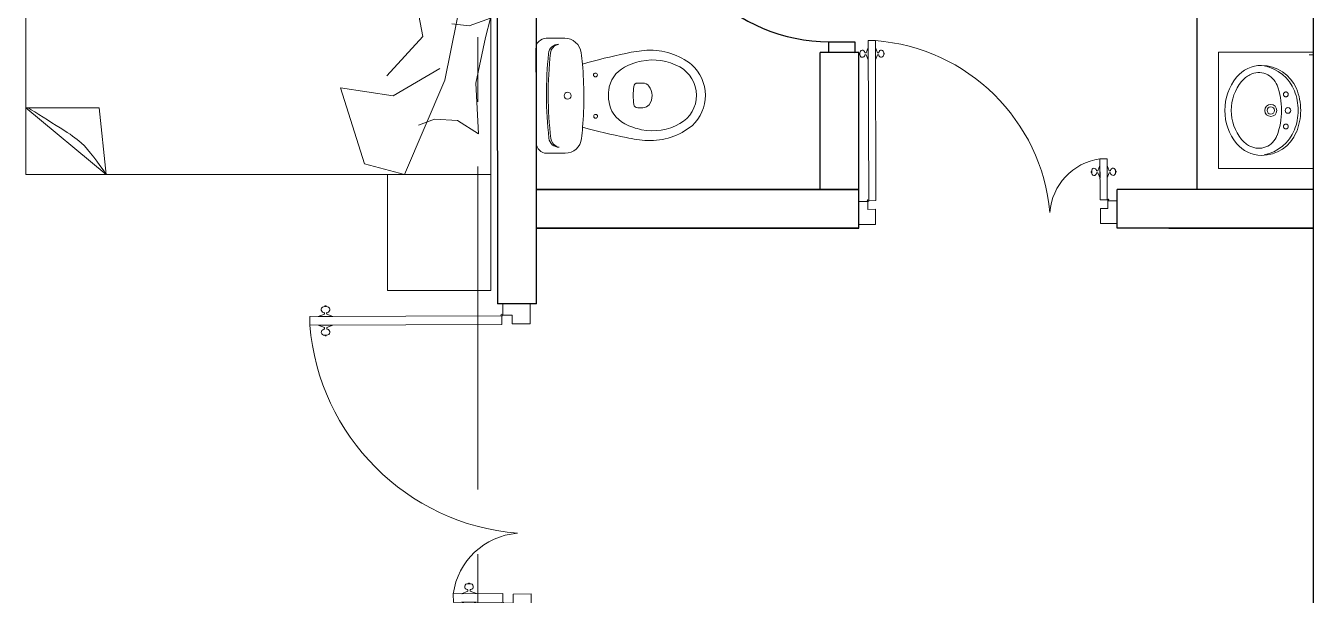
# Model space of a CAD drawing. Header units: metres. Extents: x 319894 to 3389272, y 120 to 6136017.
# Drawn here: x 321365.045 to 321370.026, y 3068029.432 to 3068031.635 of the extents above; entities that cross this region are included whole.
import ezdxf

# ---------------------------------------------------------------- set-up
doc = ezdxf.new("R2010")
doc.units = ezdxf.units.M
doc.header["$MEASUREMENT"] = 0
for name, pattern in [('CENTER', [2, 1.25, -0.25, 0.25, -0.25]), ('HIDDEN', [0.375, 0.25, -0.125]), ('RAYITAS', [0.375, 0.25, -0.125])]:
    doc.linetypes.add(name, pattern=pattern)
for name, color, linetype, lineweight in [('a_MUEBLE ART', 4, 'Continuous', 5), ('centerline', 255, 'HIDDEN', 5), ('DOORS', 4, 'Continuous', 0), ('Fixtures', 31, 'Continuous', 20), ('wall', 4, 'Continuous', 30), ('window-door', 4, 'Continuous', 20)]:
    doc.layers.add(name, color=color, linetype=linetype, lineweight=lineweight)
doc.layers.add('door_cad-block.com', color=7, linetype='Continuous')
doc.layers.add('steps', color=23, linetype='Continuous')

# ---------------------------------------------------------------- blocks, each defined once
blk = doc.blocks.new('*U835')
at = {"layer": 'DOORS', "linetype": 'Continuous', "lineweight": 0}
for p, q in [((8137.26, -1857.94), (8142.04, -1857.94)), ((8142.21, -1860.02), (8142.21, -1861.52)), ((8150.81, -1860.02), (8142.21, -1860.02)), ((8150.81, -1860.02), (8150.81, -1861.52)), ((8150.81, -1861.52), (8150.81, -1860.02)), ((8150.81, -1861.52), (8142.21, -1861.52)), ((8142.21, -1909.87), (8142.21, -1908.37)), ((8175.64, -1908.37), (8142.21, -1908.37)), ((8175.64, -1909.87), (8142.21, -1909.87)), ((8175.64, -1909.87), (8175.64, -1908.37)), ((8175.64, -1908.37), (8175.64, -1909.87)), ((8137.26, -1911.96), (8142.04, -1911.96))]:
    blk.add_line(p, q, dxfattribs=at)
for points in [[(8142.04, -1857.94), (8142.04, -1859.87), (8140.4, -1859.87), (8140.4, -1861.43), (8137.26, -1861.43), (8137.26, -1857.94)], [(8142.04, -1911.96), (8142.04, -1910.03), (8140.4, -1910.03), (8140.4, -1908.47), (8137.26, -1908.47), (8137.26, -1911.96)]]:
    blk.add_lwpolyline(points, dxfattribs=at)
for points in [[(8149.25, -1860.02), (8146.78, -1860.02), (8147.88, -1859.6), (8147.88, -1859.41, 0.414214), (8147.77, -1859.3, -0.990713), (8147.9, -1858.29), (8148.25, -1858.29)], [(8146.91, -1860.02), (8149.37, -1860.02), (8148.28, -1859.6), (8148.28, -1859.41, -0.414214), (8148.39, -1859.3, 0.990713), (8148.25, -1858.29), (8147.9, -1858.29)], [(8149.25, -1861.52), (8146.78, -1861.52), (8147.88, -1861.94), (8147.88, -1862.13, -0.414214), (8147.77, -1862.24, 0.990713), (8147.9, -1863.25), (8148.25, -1863.25)], [(8146.91, -1861.52), (8149.37, -1861.52), (8148.28, -1861.94), (8148.28, -1862.13, 0.414214), (8148.39, -1862.24, -0.990713), (8148.25, -1863.25), (8147.9, -1863.25)], [(8174.08, -1908.37), (8171.62, -1908.37), (8172.71, -1907.95), (8172.71, -1907.76, 0.414214), (8172.6, -1907.65, -0.990713), (8172.74, -1906.64), (8173.08, -1906.64)], [(8171.74, -1908.37), (8174.2, -1908.37), (8173.11, -1907.95), (8173.11, -1907.76, -0.414214), (8173.22, -1907.65, 0.990713), (8173.08, -1906.64), (8172.74, -1906.64)], [(8174.08, -1909.87), (8171.62, -1909.87), (8172.71, -1910.29), (8172.71, -1910.48, -0.414214), (8172.6, -1910.59, 0.990713), (8172.74, -1911.6), (8173.08, -1911.6)], [(8171.74, -1909.87), (8174.2, -1909.87), (8173.11, -1910.29), (8173.11, -1910.48, 0.414214), (8173.22, -1910.59, -0.990713), (8173.08, -1911.6), (8172.74, -1911.6)]]:
    blk.add_lwpolyline(points, format="xyb", dxfattribs=at)
for points in [[(8147.97, -1858.17), (8147.97, -1858.29), (8148.18, -1858.29), (8148.18, -1858.17)], [(8147.97, -1863.37), (8147.97, -1863.25), (8148.18, -1863.25), (8148.18, -1863.37)], [(8172.81, -1906.52), (8172.81, -1906.64), (8173.01, -1906.64), (8173.01, -1906.52)], [(8172.81, -1911.72), (8172.81, -1911.6), (8173.01, -1911.6), (8173.01, -1911.72)]]:
    blk.add_lwpolyline(points, close=True, dxfattribs=at)
for centre in [(8142.21, -1859.86), (8142.21, -1910.03)]:
    blk.add_circle(centre, 0.165, dxfattribs=at)
at = {"layer": 'window-door'}
for centre, radius, start, end in [((8138.69, -1859.8), 12.25, 274.3787, 351.9271), ((8136.16, -1911.47), 39.61, 4.4787, 84.983)]:
    blk.add_arc(centre, radius, start, end, dxfattribs=at)
blk = doc.blocks.new('cell bed1')
at = {"layer": 'Fixtures'}
for p, q in [((2034189.1, -167492), (2034446.1, -167180.8)), ((2034446.1, -167180.8), (2034189.1, -167208.5)), ((2034189.1, -167208.5), (2034189.1, -167492))]:
    blk.add_line(p, q, dxfattribs=at)
blk.add_lwpolyline([(2034446.1, -167492), (2034446.1, -165692), (2033546.1, -165692), (2033546.1, -167492)], close=True, dxfattribs=at)
at = {"layer": 'Fixtures', "linetype": 'ByBlock', "lineweight": 0}
for points in [[(2034288.5, -165739.6), (2034093, -165750.7), (2033916, -165713.6), (2033841.4, -165693.7), (2033871.6, -165776.9), (2033863.5, -165843.2)], [(2034255.7, -165971.8), (2034232.8, -165910.4), (2034237.2, -165821.8), (2034288.5, -165739.6)], [(2034036.2, -165889.2), (2034142.7, -166070.3), (2034111.7, -166274.3), (2034404.7, -166181.6), (2034446.1, -166026.2), (2034081, -165870.4), (2033621.2, -165778.2), (2033546.1, -165839.5), (2033546.1, -166025.9), (2033912.6, -165956), (2034065.2, -166094.9)]]:
    blk.add_lwpolyline(points, dxfattribs=at)
at = {"layer": 'Fixtures'}
blk.add_open_spline([(2034189.1, -167483.2), (2034205.4, -167455), (2034280, -167338), (2034324.5, -167266), (2034400.1, -167213), (2034446.1, -167180.8)], degree=3, knots=[58.285176, 58.285176, 58.285176, 58.285176, 153.797631, 253.744613, 409.43508, 409.43508, 409.43508, 409.43508], dxfattribs=at)
blk = doc.blocks.new('ca_ba_wc057')
at = {"layer": 'a_MUEBLE ART', "color": 8}
for p, q in [((0, -4), (-1.11, -4)), ((0, -4), (1.11, -4)), ((-4.8, -41.3), (-4.8, -39.29)), ((4.8, -41.3), (4.8, -39.29))]:
    blk.add_line(p, q, dxfattribs=at)
at = {"layer": 'a_MUEBLE ART'}
blk.add_lwpolyline([(-16.3, -34.8, -0.017322), (-12.24, -17.97, -0.007818), (-16.61, -17.51, -0.379899), (-22.25, -11.16), (-22.25, -4, -0.414214), (-18.25, 0), (0, 0), (18.25, 0, -0.414214), (22.25, -4), (22.25, -11.16, -0.379899), (16.61, -17.51, -0.007818), (12.24, -17.97, -0.017322), (16.3, -34.8, -0.034533), (17.5, -42.99, -0.180901), (11.81, -60.3, -0.210568), (0, -65.5, -0.210568), (-11.81, -60.3, -0.180901), (-17.5, -42.99, -0.034533)], format="xyb", close=True, dxfattribs=at)
at = {"layer": 'a_MUEBLE ART', "color": 8}
for centre, radius in [((0, -12.2), 1.35), ((0, -12.2), 1.35), ((-8, -23), 0.75), ((8, -23), 0.75)]:
    blk.add_circle(centre, radius, dxfattribs=at)
for centre, radius, start, end in [((-15.95, -8.87), 4, 96.2719, 180), ((0, -154), 149.3, 90, 96.3306), ((0, -154), 150, 90, 96.2719), ((0, -154), 150, 83.7281, 90), ((0, -154), 149.3, 83.6694, 90), ((15.95, -8.87), 4, 0, 83.7281), ((-16.01, -9.59), 4, 96.2141, 169.7572), ((16.01, -9.59), 4, 10.2428, 83.7859), ((-3.3, -39.29), 1.5, 96.6492, 180), ((0, -67.6), 30, 90, 96.6492), ((0, -67.6), 30, 83.3508, 90), ((3.3, -39.29), 1.5, 0, 83.3508), ((-1.8, -41.3), 3, 180, 233.1301), ((0, -38.9), 6, 233.1301, 270), ((0, -38.9), 6, 270, 306.8699), ((1.8, -41.3), 3, 306.8699, 0)]:
    blk.add_arc(centre, radius, start, end, dxfattribs=at)
at = {"layer": 'a_MUEBLE ART'}
for centre, radius, start, end in [((0, 121.9), 140.4, 264.9986, 270), ((0, 121.9), 140.4, 270, 275.0014), ((-0.7, -39.6), 11.56, 96.2419, 152.5973), ((0, -46), 18, 90, 96.2419), ((0, -46), 18, 83.7581, 90), ((0.7, -39.6), 11.56, 27.4027, 83.7581), ((11.23, -45.78), 25, 152.5973, 168.3805), ((-11.23, -45.78), 25, 11.6195, 27.4027), ((7.9, -45.1), 21.6, 168.3805, 209.1161), ((-7.9, -45.1), 21.6, 330.8839, 11.6195), ((0, -49.5), 12.56, 209.1161, 270), ((0, -49.5), 12.56, 270, 330.8839)]:
    blk.add_arc(centre, radius, start, end, dxfattribs=at)
blk = doc.blocks.new('*U950')
at = {"color": 0, "linetype": 'ByBlock', "ltscale": 10}
blk.add_lwpolyline([(-50, 0), (-50, 800, 0.414214), (-850, 0)], format="xyb", dxfattribs=at)
at = {"color": 0}
for points in [[(-900, 0), (-850, 0), (-850, -120.6), (-900, -120.6)], [(-50, 0), (0, 0), (0, -120.6), (-50, -120.6)]]:
    blk.add_lwpolyline(points, close=True, dxfattribs=at)
blk = doc.blocks.new('*U957')
at = {"layer": 'DOORS', "linetype": 'Continuous', "lineweight": 0}
for p, q in [((8142.04, -1857.94), (8137.26, -1857.94)), ((8128.48, -1860.02), (8128.48, -1861.52)), ((8128.48, -1861.52), (8128.48, -1860.02)), ((8128.48, -1860.02), (8137.09, -1860.02)), ((8128.48, -1861.52), (8137.09, -1861.52)), ((8137.09, -1860.02), (8137.09, -1861.52)), ((8103.65, -1909.87), (8103.65, -1908.37)), ((8103.65, -1908.37), (8103.65, -1909.87)), ((8103.65, -1908.37), (8137.09, -1908.37)), ((8103.65, -1909.87), (8137.09, -1909.87)), ((8137.09, -1909.87), (8137.09, -1908.37)), ((8142.04, -1911.96), (8137.26, -1911.96))]:
    blk.add_line(p, q, dxfattribs=at)
for points in [[(8132.39, -1860.02), (8129.93, -1860.02), (8131.02, -1859.6), (8131.02, -1859.41, 0.414214), (8130.91, -1859.3, -0.990713), (8131.05, -1858.29), (8131.39, -1858.29)], [(8130.05, -1860.02), (8132.51, -1860.02), (8131.42, -1859.6), (8131.42, -1859.41, -0.414214), (8131.53, -1859.3, 0.990713), (8131.39, -1858.29), (8131.05, -1858.29)], [(8132.39, -1861.52), (8129.93, -1861.52), (8131.02, -1861.94), (8131.02, -1862.13, -0.414214), (8130.91, -1862.24, 0.990713), (8131.05, -1863.25), (8131.39, -1863.25)], [(8130.05, -1861.52), (8132.51, -1861.52), (8131.42, -1861.94), (8131.42, -1862.13, 0.414214), (8131.53, -1862.24, -0.990713), (8131.39, -1863.25), (8131.05, -1863.25)], [(8107.56, -1908.37), (8105.1, -1908.37), (8106.19, -1907.95), (8106.19, -1907.76, 0.414214), (8106.08, -1907.65, -0.990713), (8106.22, -1906.64), (8106.56, -1906.64)], [(8105.22, -1908.37), (8107.68, -1908.37), (8106.59, -1907.95), (8106.59, -1907.76, -0.414214), (8106.7, -1907.65, 0.990713), (8106.56, -1906.64), (8106.22, -1906.64)], [(8107.56, -1909.87), (8105.1, -1909.87), (8106.19, -1910.29), (8106.19, -1910.48, -0.414214), (8106.08, -1910.59, 0.990713), (8106.22, -1911.6), (8106.56, -1911.6)], [(8105.22, -1909.87), (8107.68, -1909.87), (8106.59, -1910.29), (8106.59, -1910.48, 0.414214), (8106.7, -1910.59, -0.990713), (8106.56, -1911.6), (8106.22, -1911.6)]]:
    blk.add_lwpolyline(points, format="xyb", dxfattribs=at)
for points in [[(8131.32, -1858.17), (8131.32, -1858.29), (8131.12, -1858.29), (8131.12, -1858.17)], [(8131.32, -1863.37), (8131.32, -1863.25), (8131.12, -1863.25), (8131.12, -1863.37)], [(8106.49, -1906.52), (8106.49, -1906.64), (8106.29, -1906.64), (8106.29, -1906.52)], [(8106.49, -1911.72), (8106.49, -1911.6), (8106.29, -1911.6), (8106.29, -1911.72)]]:
    blk.add_lwpolyline(points, close=True, dxfattribs=at)
for points in [[(8137.26, -1857.94), (8137.26, -1859.87), (8138.9, -1859.87), (8138.9, -1861.43), (8142.04, -1861.43), (8142.04, -1857.94)], [(8137.26, -1911.96), (8137.26, -1910.03), (8138.9, -1910.03), (8138.9, -1908.47), (8142.04, -1908.47), (8142.04, -1911.96)]]:
    blk.add_lwpolyline(points, dxfattribs=at)
for centre in [(8137.09, -1859.86), (8137.09, -1910.03)]:
    blk.add_circle(centre, 0.165, dxfattribs=at)
at = {"layer": 'window-door'}
for centre, radius, start, end in [((8140.61, -1859.8), 12.25, 188.0729, 265.6213), ((8143.14, -1911.47), 39.61, 95.017, 175.5213)]:
    blk.add_arc(centre, radius, start, end, dxfattribs=at)
blk = doc.blocks.new('GRID FOR GROUND FLOOR')
at = {"layer": 'centerline', "linetype": 'CENTER'}
blk.add_line((322196.8026, 3068140.6483), (322196.8026, 3068102.9886), dxfattribs=at)

msp = doc.modelspace()

# ---------------------------------------------------------------- linework, layer by layer
at = {"layer": 'a_MUEBLE ART', "color": 8}
msp.add_line((321370.0261, 3068031.5228), (321370.0102, 3068031.5228), dxfattribs=at)
at = {"layer": 'a_MUEBLE ART'}
msp.add_lwpolyline([(321370.0261, 3068031.0828), (321370.0261, 3068031.5328), (321369.6595, 3068031.5329), (321369.6595, 3068031.0829)], close=True, dxfattribs=at)
at = {"layer": 'a_MUEBLE ART', "color": 8}
for centre, radius in [((321369.8621, 3068031.3078), 0.0233), ((321369.8621, 3068031.3078), 0.0143), ((321369.9286, 3068031.3078), 0.0109)]:
    msp.add_circle(centre, radius, dxfattribs=at)
at = {"layer": 'a_MUEBLE ART', "color": 8, "linetype": 'RAYITAS'}
for centre in [(321369.9205, 3068031.3699), (321369.9205, 3068031.2456)]:
    msp.add_circle(centre, 0.00932, dxfattribs=at)
at = {"layer": 'a_MUEBLE ART'}
for centre, radius, start, end in [((321369.8054, 3068031.3229), 0.1603, 82.4878, 82.4878), ((321369.8264, 3068031.3575), 0.1243, 89.9831, 140.9002), ((321369.8264, 3068031.3358), 0.146, 22.6975, 89.9831), ((321369.8054, 3068031.3229), 0.1603, 22.1624, 78.9864), ((321369.8054, 3068031.2928), 0.1603, 277.4784, 277.4784), ((321369.8876, 3068031.3078), 0.2031, 140.9002, 179.9831), ((321369.8264, 3068031.3575), 0.0994, 117.0521, 140.9002), ((321369.8155, 3068031.3788), 0.0755, 20.3416, 117.0521), ((321369.8876, 3068031.3078), 0.1783, 140.9002, 179.9831), ((321369.6241, 3068031.3079), 0.2797, 359.9831, 20.3416), ((321369.7595, 3068031.3078), 0.2085, 359.9831, 21.2364), ((321369.7595, 3068031.3078), 0.2185, 359.9831, 22.6975), ((321369.8876, 3068031.3078), 0.2031, 179.9831, 219.066), ((321369.8876, 3068031.3078), 0.1783, 179.9831, 219.066), ((321369.6241, 3068031.3079), 0.2797, 339.6246, 359.9831), ((321369.7595, 3068031.3078), 0.2085, 338.7299, 359.9831), ((321369.7595, 3068031.3078), 0.2185, 337.2687, 359.9831), ((321369.8054, 3068031.2928), 0.1603, 280.9799, 337.8039), ((321369.8263, 3068031.2581), 0.0994, 219.066, 242.9141), ((321369.8154, 3068031.2368), 0.0755, 242.9141, 339.6246), ((321369.8263, 3068031.2799), 0.146, 269.9831, 337.2687), ((321369.8263, 3068031.2581), 0.1243, 219.066, 269.9831)]:
    msp.add_arc(centre, radius, start, end, dxfattribs=at)
at = {"layer": 'Fixtures'}
msp.add_lwpolyline([(321366.8447, 3068030.6108), (321366.4447, 3068030.6108), (321366.4447, 3068031.0601), (321366.8447, 3068031.0601)], close=True, dxfattribs=at)
msp.add_lwpolyline([(321366.8447, 3068030.6108), (321366.4447, 3068030.6108), (321366.4447, 3068031.0601), (321366.8447, 3068031.0601)], close=True, dxfattribs=at)
at = {"layer": 'steps'}
msp.add_line((321369.5762, 3068032.1315), (321369.5761, 3068031.0022), dxfattribs=at)
at = {"layer": 'wall'}
for p, q in [((321366.8676, 3068035.1358), (321366.8696, 3068030.559)), ((321370.0265, 3068035.1356), (321370.0257, 3068027.1407)), ((321370.0265, 3068035.1356), (321370.0257, 3068027.1407)), ((321367.0184, 3068032.7836), (321367.0197, 3068030.559)), ((321368.1179, 3068031.0022), (321368.118, 3068031.5315)), ((321368.2683, 3068031.5315), (321368.118, 3068031.5315)), ((321368.2678, 3068030.8522), (321368.268, 3068031.5315)), ((321368.2679, 3068031.0022), (321367.0181, 3068031.0022)), ((321367.0194, 3068031.0022), (321368.2679, 3068031.0022)), ((321369.2678, 3068030.8522), (321369.2679, 3068031.0022)), ((321370.0261, 3068031.0022), (321369.2679, 3068031.0022)), ((321368.2678, 3068030.8522), (321367.0182, 3068030.8522)), ((321367.0195, 3068030.8522), (321368.2678, 3068030.8522)), ((321370.0261, 3068030.8522), (321369.2678, 3068030.8522)), ((321369.4677, 3068030.8522), (321370.0261, 3068030.8522)), ((321367.0205, 3068030.559), (321366.8696, 3068030.559))]:
    msp.add_line(p, q, dxfattribs=at)

# ---------------------------------------------------------------- block references
at = {"xscale": -0.009999999999999992, "yscale": 0.009999999999999992, "zscale": 0.009999999999999993, "rotation": 90.24869502319672}
msp.add_blockref('ca_ba_wc057', (321367.0193, 3068031.3641), dxfattribs=at)
at = {"layer": 'door_cad-block.com', "xscale": 0.000833333329407916, "yscale": 0.000833333329407916, "zscale": 0.000833333329407916, "rotation": 89.75130448807188}
msp.add_blockref('*U950', (321368.1557, 3068032.2817), dxfattribs=at)
at = {"layer": 'Fixtures', "xscale": 0.001000027668465999, "yscale": 0.001000027668465999, "zscale": 0.001000027668465999, "rotation": 270}
msp.add_blockref('cell bed1', (321532.5413, 3070065.5626), dxfattribs=at)
at = {"layer": 'wall'}
msp.add_blockref('GRID FOR GROUND FLOOR', (-830.0086, -101.5574), dxfattribs=at)
at = {"layer": 'window-door'}
for name, p, xscale, yscale, zscale, rotation in [('*U957', (321403.1856, 3068181.7399), 0.01851625703340561, 0.01851625703340561, 0.01851625703340561, 270.1841331131124), ('*U835', (321547.9124, 3067988.6636), 0.0222163707725234, 0.0222163707725234, 0.0222163707725234, 180.1841331131124)]:
    msp.add_blockref(name, p, dxfattribs=dict(at, xscale=xscale, yscale=yscale, zscale=zscale, rotation=rotation))

doc.saveas('drawing.dxf')
